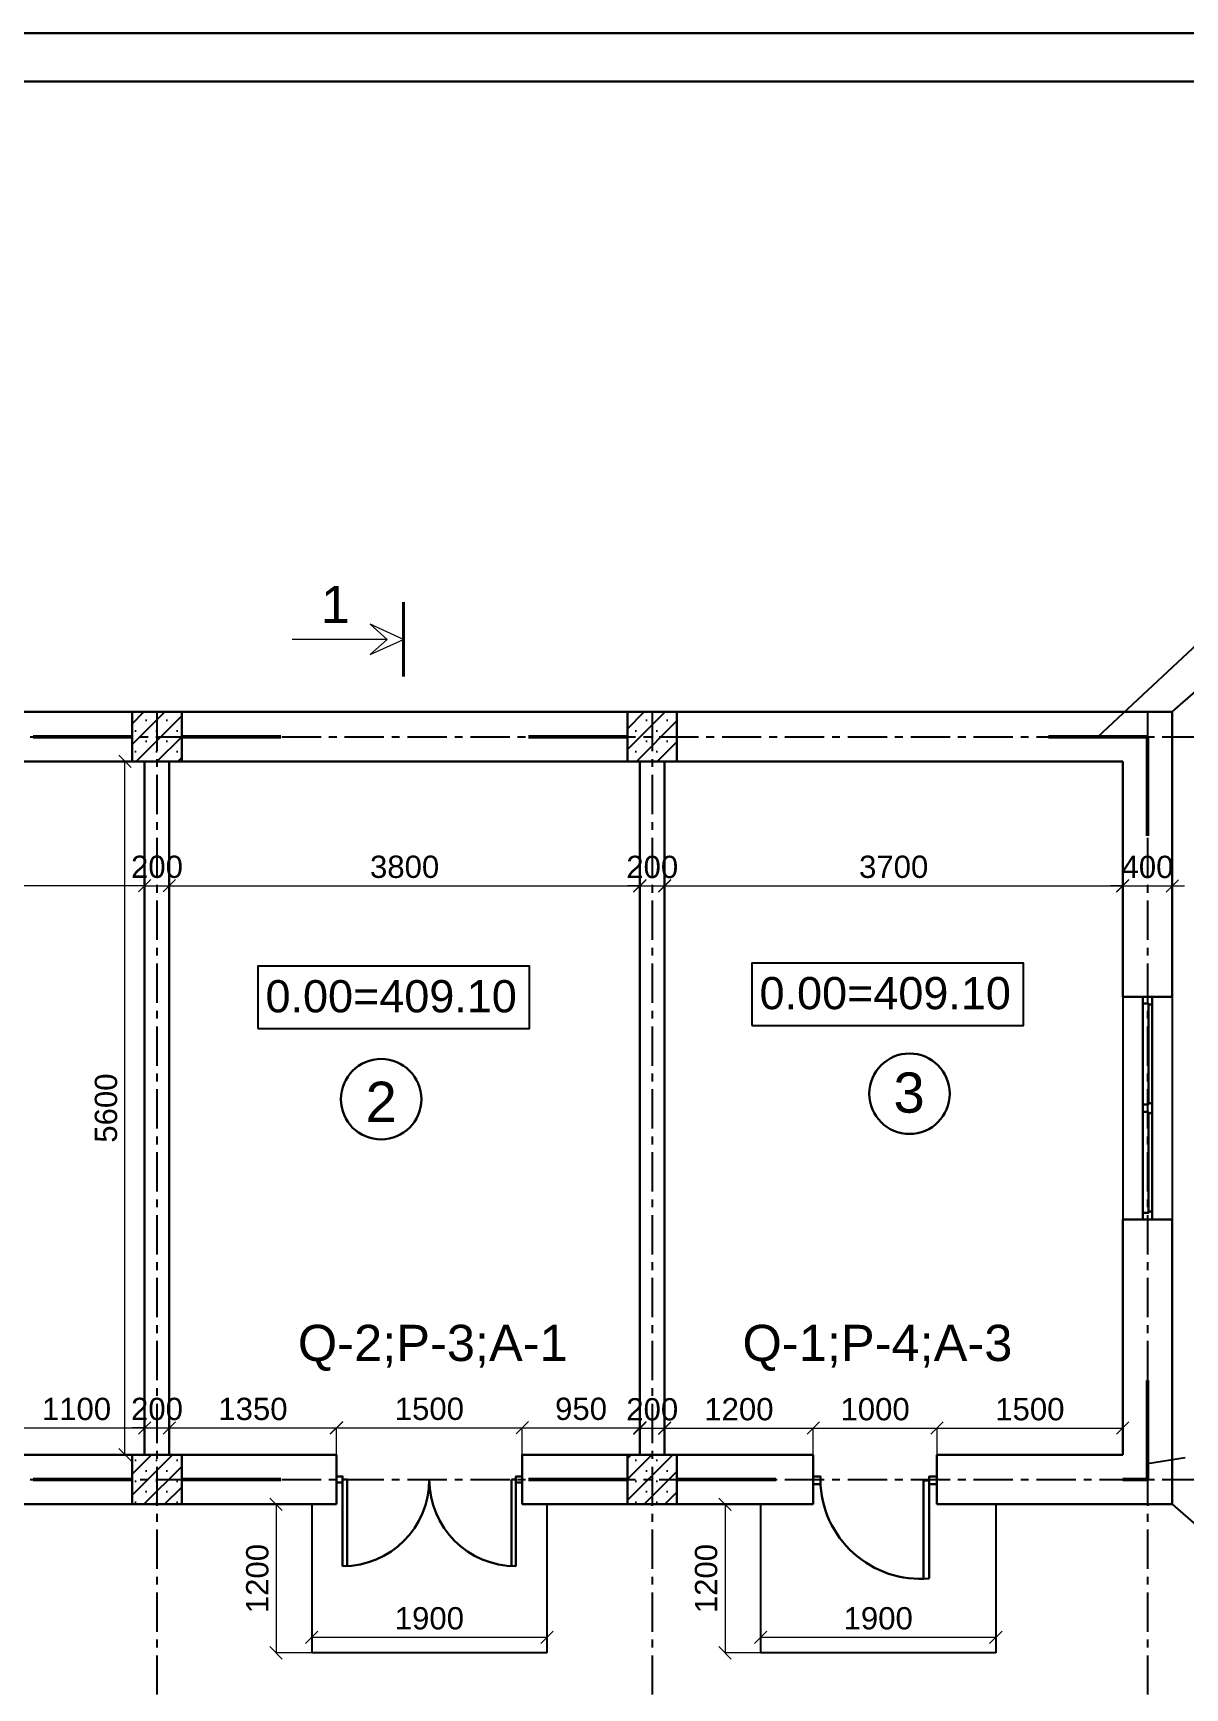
# Model space of a CAD drawing. Header units: millimetres. Extents: x 120281 to 1416367021, y -641565767 to 918373.
# Drawn here: x 1016787 to 1026089, y 847413 to 860779 of the extents above; entities that cross this region are included whole.
import ezdxf

# ---------------------------------------------------------------- set-up
doc = ezdxf.new("R2010")
doc.units = ezdxf.units.MM
doc.linetypes.add('CENTER', pattern=[50.8, 31.75, -6.35, 6.35, -6.35])
for name, color, linetype, lineweight in [('33', 7, 'Continuous', 35), ('Layer2', 7, 'Continuous', 13), ('Otaqların işarə rəqəminin dairəsi', 124, 'Continuous', 30), ('Xar. ölcülər.-1', 230, 'Continuous', 15), ('Xarici divarlar', 222, 'Continuous', 25), ('Yazı', 7, 'Continuous', 15), ('аракясмя', 130, 'Continuous', 20), ('колонна', 50, 'Continuous', 40), ('окна', 150, 'Continuous', 15), ('оси', 85, 'CENTER', 9), ('размер', 90, 'Continuous', 40), ('размер 1', 6, 'Continuous', 15)]:
    doc.layers.add(name, color=color, linetype=linetype, lineweight=lineweight)
doc.layers.add('Калонлар', color=7, linetype='Continuous')
doc.styles.add('Annotative', font='arial.ttf')
doc.styles.add('ARIAL', font='arial.ttf')
doc.styles.add('Arial-065-0', font='arial.ttf', dxfattribs={"width": 0.65})
doc.styles.add('Times New  Roman', font='times.ttf')
doc.dimstyles.new('250', dxfattribs={"dimtxt": 370, "dimasz": 100, "dimexe": 1.25, "dimexo": 0.625, "dimgap": 60, "dimtad": 1, "dimtxsty": 'Times New  Roman', "dimblk": 'OBLIQUE', "dimcen": 2.5, "dimadec": 0, "dimazin": 0, "dimtfac": 1, "dimtix": 1, "dimtmove": 0, "dimatfit": 3, "dimldrblk": 'OBLIQUE', "dimfxl": 1, "dimlwd": 0, "dimlwe": 0, "dimarcsym": 0})
pattern_1 = [(225, (615270.75, 484035.18), (84.1899, -84.1899), []), (225, (615186.56, 484035.18), (84.1899, -84.1899), [0, -119.0625])]

# ---------------------------------------------------------------- blocks, each defined once
blk = doc.blocks.new('пянжяря 1800')
at = {"layer": 'окна', "color": 0, "lineweight": 30}
for p, q in [((388031, 136030), (388031, 137702)), ((388061, 136896), (388061, 137702)), ((388106, 137712), (388106, 136020)), ((388061, 136030), (388061, 136836))]:
    blk.add_line(p, q, dxfattribs=at)
for points in [[(388031, 137702), (388031, 137766), (388106, 137766), (388106, 137712), (388061, 137712), (388061, 137702), (388031, 137702)], [(388106, 136836), (388106, 136896), (388061, 136896), (388061, 136906), (388031, 136906), (388031, 136826), (388061, 136826), (388061, 136836), (388106, 136836)], [(388031, 136030), (388031, 135966), (388106, 135966), (388106, 136020), (388061, 136020), (388061, 136030), (388031, 136030)]]:
    blk.add_lwpolyline(points, dxfattribs=at)
blk = doc.blocks.new('Гапы 1500')
at = {"layer": 'окна', "color": 0, "lineweight": 30}
for p, q in [((214475, 192748), (214475, 193448)), ((214513, 193447), (214513, 192748)), ((215838, 192748), (215838, 193447)), ((215875, 193448), (215875, 192748)), ((214513, 192748), (214475, 192748)), ((215875, 192748), (215838, 192748))]:
    blk.add_line(p, q, dxfattribs=at)
for points in [[(214425, 192773), (214425, 192723), (214475, 192723), (214475, 192773)], [(215875, 192773), (215875, 192723), (215925, 192723), (215925, 192773)]]:
    blk.add_lwpolyline(points, close=True, dxfattribs=at)
for centre, start, end in [((214475, 192748), 0, 90), ((215875, 192748), 90, 180)]:
    blk.add_arc(centre, 700, start, end, dxfattribs=at)
blk = doc.blocks.new('_Oblique')
at = {"color": 0, "linetype": 'ByBlock', "lineweight": -2}
blk.add_line((-0.5, -0.5), (0.5, 0.5), dxfattribs=at)
blk = doc.blocks.new('*D484')
at = {"layer": 'Defpoints', "color": 0, "lineweight": 53, "transparency": 16777216}
for p in [(1020937, 847822), (1019037, 847696), (1020937, 847696)]:
    blk.add_point(p, dxfattribs=at)
at = {"layer": 'Xar. ölcülər.-1', "color": 0, "lineweight": 0, "transparency": 16777216}
for p, q in [((1019037, 847696), (1019037, 847823)), ((1019037, 847822), (1020937, 847822)), ((1020937, 847696), (1020937, 847823))]:
    blk.add_line(p, q, dxfattribs=at)
at = {"layer": 'Xar. ölcülər.-1', "color": 0, "lineweight": 0, "transparency": 16777216, "xscale": 100, "yscale": 100, "zscale": 100, "rotation": 180}
blk.add_blockref('_Oblique', (1019037, 847822), dxfattribs=at)
at = {"layer": 'Xar. ölcülər.-1', "color": 0, "lineweight": 0, "transparency": 16777216, "xscale": 100, "yscale": 100, "zscale": 100}
blk.add_blockref('_Oblique', (1020937, 847822), dxfattribs=at)
at = {"layer": 'Xar. ölcülər.-1', "color": 0, "lineweight": 20, "transparency": 16777216, "insert": (1019987, 847974), "char_height": 180, "attachment_point": 5, "style": 'ARIAL'}
blk.add_mtext('1900', dxfattribs=at)
blk = doc.blocks.new('*D485')
at = {"layer": 'Defpoints', "color": 0, "lineweight": 53, "transparency": 16777216}
for p in [(1019037, 848896), (1018749, 847696), (1019037, 847696)]:
    blk.add_point(p, dxfattribs=at)
at = {"layer": 'Xar. ölcülər.-1', "color": 0, "lineweight": 0, "transparency": 16777216}
for p, q in [((1019036, 848896), (1018748, 848896)), ((1018749, 848896), (1018749, 847696)), ((1019036, 847696), (1018748, 847696))]:
    blk.add_line(p, q, dxfattribs=at)
at = {"layer": 'Xar. ölcülər.-1', "color": 0, "lineweight": 0, "transparency": 16777216, "xscale": 100, "yscale": 100, "zscale": 100}
for p, rotation in [((1018749, 848896), 90), ((1018749, 847696), 270)]:
    blk.add_blockref('_Oblique', p, dxfattribs=dict(at, rotation=rotation))
at = {"layer": 'Xar. ölcülər.-1', "color": 0, "lineweight": 20, "transparency": 16777216, "insert": (1018598, 848296), "char_height": 180, "attachment_point": 5, "rotation": 90, "style": 'ARIAL'}
blk.add_mtext('1200', dxfattribs=at)
blk = doc.blocks.new('*D387')
at = {"layer": 'Defpoints', "color": 0, "lineweight": 53, "transparency": 16777216}
for p in [(1024562, 847822), (1022662, 847696), (1024562, 847696)]:
    blk.add_point(p, dxfattribs=at)
at = {"layer": 'Xar. ölcülər.-1', "color": 0, "lineweight": 0, "transparency": 16777216}
for p, q in [((1022662, 847696), (1022662, 847823)), ((1022662, 847822), (1024562, 847822)), ((1024562, 847696), (1024562, 847823))]:
    blk.add_line(p, q, dxfattribs=at)
at = {"layer": 'Xar. ölcülər.-1', "color": 0, "lineweight": 0, "transparency": 16777216, "xscale": 100, "yscale": 100, "zscale": 100, "rotation": 180}
blk.add_blockref('_Oblique', (1022662, 847822), dxfattribs=at)
at = {"layer": 'Xar. ölcülər.-1', "color": 0, "lineweight": 0, "transparency": 16777216, "xscale": 100, "yscale": 100, "zscale": 100}
blk.add_blockref('_Oblique', (1024562, 847822), dxfattribs=at)
at = {"layer": 'Xar. ölcülər.-1', "color": 0, "lineweight": 20, "transparency": 16777216, "insert": (1023612, 847974), "char_height": 180, "attachment_point": 5, "style": 'ARIAL'}
blk.add_mtext('1900', dxfattribs=at)
blk = doc.blocks.new('*D388')
at = {"layer": 'Defpoints', "color": 0, "lineweight": 53, "transparency": 16777216}
for p in [(1022662, 848896), (1022375, 847696), (1022662, 847696)]:
    blk.add_point(p, dxfattribs=at)
at = {"layer": 'Xar. ölcülər.-1', "color": 0, "lineweight": 0, "transparency": 16777216}
for p, q in [((1022662, 848896), (1022374, 848896)), ((1022375, 848896), (1022375, 847696)), ((1022662, 847696), (1022374, 847696))]:
    blk.add_line(p, q, dxfattribs=at)
at = {"layer": 'Xar. ölcülər.-1', "color": 0, "lineweight": 0, "transparency": 16777216, "xscale": 100, "yscale": 100, "zscale": 100}
for p, rotation in [((1022375, 848896), 90), ((1022375, 847696), 270)]:
    blk.add_blockref('_Oblique', p, dxfattribs=dict(at, rotation=rotation))
at = {"layer": 'Xar. ölcülər.-1', "color": 0, "lineweight": 20, "transparency": 16777216, "insert": (1022223, 848296), "char_height": 180, "attachment_point": 5, "rotation": 90, "style": 'ARIAL'}
blk.add_mtext('1200', dxfattribs=at)
blk = doc.blocks.new('*D404')
at = {"layer": 'Defpoints', "color": 0, "lineweight": 53, "transparency": 16777216}
for p in [(1005987, 854180), (1017687, 854180), (1017687, 853893)]:
    blk.add_point(p, dxfattribs=at)
at = {"layer": 'Xar. ölcülər.-1', "color": 0, "lineweight": 0, "transparency": 16777216}
for p, q in [((1005987, 854180), (1005987, 853892)), ((1017687, 854180), (1017687, 853892)), ((1005987, 853893), (1017687, 853893))]:
    blk.add_line(p, q, dxfattribs=at)
at = {"layer": 'Xar. ölcülər.-1', "color": 0, "lineweight": 0, "transparency": 16777216, "xscale": 100, "yscale": 100, "zscale": 100, "rotation": 180}
blk.add_blockref('_Oblique', (1005987, 853893), dxfattribs=at)
at = {"layer": 'Xar. ölcülər.-1', "color": 0, "lineweight": 0, "transparency": 16777216, "xscale": 100, "yscale": 100, "zscale": 100}
blk.add_blockref('_Oblique', (1017687, 853893), dxfattribs=at)
at = {"layer": 'Xar. ölcülər.-1', "color": 0, "lineweight": 20, "transparency": 16777216, "insert": (1011837, 854045), "char_height": 180, "attachment_point": 5, "style": 'ARIAL'}
blk.add_mtext('11700', dxfattribs=at)
blk = doc.blocks.new('*D405')
at = {"layer": 'Defpoints', "color": 0, "lineweight": 53, "transparency": 16777216}
for p in [(1017687, 853892), (1017887, 853892), (1017887, 853892)]:
    blk.add_point(p, dxfattribs=at)
at = {"layer": 'Xar. ölcülər.-1', "color": 0, "lineweight": 0, "transparency": 16777216}
for p, q in [((1017687, 853892), (1017587, 853892)), ((1017687, 853893), (1017687, 853893)), ((1017687, 853892), (1017887, 853892)), ((1017887, 853893), (1017887, 853893)), ((1017887, 853892), (1017987, 853892))]:
    blk.add_line(p, q, dxfattribs=at)
at = {"layer": 'Xar. ölcülər.-1', "color": 0, "lineweight": 0, "transparency": 16777216, "xscale": 100, "yscale": 100, "zscale": 100}
blk.add_blockref('_Oblique', (1017687, 853892), dxfattribs=at)
at = {"layer": 'Xar. ölcülər.-1', "color": 0, "lineweight": 0, "transparency": 16777216, "xscale": 100, "yscale": 100, "zscale": 100, "rotation": 180}
blk.add_blockref('_Oblique', (1017887, 853892), dxfattribs=at)
at = {"layer": 'Xar. ölcülər.-1', "color": 0, "lineweight": 20, "transparency": 16777216, "insert": (1017787, 854044), "char_height": 180, "attachment_point": 5, "style": 'ARIAL'}
blk.add_mtext('200', dxfattribs=at)
blk = doc.blocks.new('*D406')
at = {"layer": 'Defpoints', "color": 0, "lineweight": 53, "transparency": 16777216}
for p in [(1017887, 854180), (1021687, 854180), (1021687, 853892)]:
    blk.add_point(p, dxfattribs=at)
at = {"layer": 'Xar. ölcülər.-1', "color": 0, "lineweight": 0, "transparency": 16777216}
for p, q in [((1017887, 854180), (1017887, 853891)), ((1021687, 854180), (1021687, 853891)), ((1017887, 853892), (1021687, 853892))]:
    blk.add_line(p, q, dxfattribs=at)
at = {"layer": 'Xar. ölcülər.-1', "color": 0, "lineweight": 0, "transparency": 16777216, "xscale": 100, "yscale": 100, "zscale": 100, "rotation": 180}
blk.add_blockref('_Oblique', (1017887, 853892), dxfattribs=at)
at = {"layer": 'Xar. ölcülər.-1', "color": 0, "lineweight": 0, "transparency": 16777216, "xscale": 100, "yscale": 100, "zscale": 100}
blk.add_blockref('_Oblique', (1021687, 853892), dxfattribs=at)
at = {"layer": 'Xar. ölcülər.-1', "color": 0, "lineweight": 20, "transparency": 16777216, "insert": (1019787, 854044), "char_height": 180, "attachment_point": 5, "style": 'ARIAL'}
blk.add_mtext('3800', dxfattribs=at)
blk = doc.blocks.new('*D407')
at = {"layer": 'Defpoints', "color": 0, "lineweight": 53, "transparency": 16777216}
for p in [(1021687, 853891), (1021887, 853891), (1021887, 853891)]:
    blk.add_point(p, dxfattribs=at)
at = {"layer": 'Xar. ölcülər.-1', "color": 0, "lineweight": 0, "transparency": 16777216}
for p, q in [((1021687, 853891), (1021587, 853891)), ((1021687, 853891), (1021687, 853892)), ((1021687, 853891), (1021887, 853891)), ((1021887, 853891), (1021887, 853892)), ((1021887, 853891), (1021987, 853891))]:
    blk.add_line(p, q, dxfattribs=at)
at = {"layer": 'Xar. ölcülər.-1', "color": 0, "lineweight": 0, "transparency": 16777216, "xscale": 100, "yscale": 100, "zscale": 100}
blk.add_blockref('_Oblique', (1021687, 853891), dxfattribs=at)
at = {"layer": 'Xar. ölcülər.-1', "color": 0, "lineweight": 0, "transparency": 16777216, "xscale": 100, "yscale": 100, "zscale": 100, "rotation": 180}
blk.add_blockref('_Oblique', (1021887, 853891), dxfattribs=at)
at = {"layer": 'Xar. ölcülər.-1', "color": 0, "lineweight": 20, "transparency": 16777216, "insert": (1021787, 854043), "char_height": 180, "attachment_point": 5, "style": 'ARIAL'}
blk.add_mtext('200', dxfattribs=at)
blk = doc.blocks.new('*D408')
at = {"layer": 'Defpoints', "color": 0, "lineweight": 53, "transparency": 16777216}
for p in [(1021887, 854180), (1025587, 854180), (1025587, 853892)]:
    blk.add_point(p, dxfattribs=at)
at = {"layer": 'Xar. ölcülər.-1', "color": 0, "lineweight": 0, "transparency": 16777216}
for p, q in [((1021887, 854180), (1021887, 853891)), ((1025587, 854180), (1025587, 853891)), ((1021887, 853892), (1025587, 853892))]:
    blk.add_line(p, q, dxfattribs=at)
at = {"layer": 'Xar. ölcülər.-1', "color": 0, "lineweight": 0, "transparency": 16777216, "xscale": 100, "yscale": 100, "zscale": 100, "rotation": 180}
blk.add_blockref('_Oblique', (1021887, 853892), dxfattribs=at)
at = {"layer": 'Xar. ölcülər.-1', "color": 0, "lineweight": 0, "transparency": 16777216, "xscale": 100, "yscale": 100, "zscale": 100}
blk.add_blockref('_Oblique', (1025587, 853892), dxfattribs=at)
at = {"layer": 'Xar. ölcülər.-1', "color": 0, "lineweight": 20, "transparency": 16777216, "insert": (1023737, 854044), "char_height": 180, "attachment_point": 5, "style": 'ARIAL'}
blk.add_mtext('3700', dxfattribs=at)
blk = doc.blocks.new('*D409')
at = {"layer": 'Defpoints', "color": 0, "lineweight": 53, "transparency": 16777216}
for p in [(1025587, 854145), (1025987, 854145), (1025987, 853891)]:
    blk.add_point(p, dxfattribs=at)
at = {"layer": 'Xar. ölcülər.-1', "color": 0, "lineweight": 0, "transparency": 16777216}
for p, q in [((1025587, 854144), (1025587, 853890)), ((1025987, 854144), (1025987, 853890)), ((1025587, 853891), (1025487, 853891)), ((1025587, 853891), (1025987, 853891)), ((1025987, 853891), (1026087, 853891))]:
    blk.add_line(p, q, dxfattribs=at)
at = {"layer": 'Xar. ölcülər.-1', "color": 0, "lineweight": 0, "transparency": 16777216, "xscale": 100, "yscale": 100, "zscale": 100}
blk.add_blockref('_Oblique', (1025587, 853891), dxfattribs=at)
at = {"layer": 'Xar. ölcülər.-1', "color": 0, "lineweight": 0, "transparency": 16777216, "xscale": 100, "yscale": 100, "zscale": 100, "rotation": 180}
blk.add_blockref('_Oblique', (1025987, 853891), dxfattribs=at)
at = {"layer": 'Xar. ölcülər.-1', "color": 0, "lineweight": 20, "transparency": 16777216, "insert": (1025787, 854043), "char_height": 180, "attachment_point": 5, "style": 'ARIAL'}
blk.add_mtext('400', dxfattribs=at)
blk = doc.blocks.new('*D495')
at = {"layer": 'Defpoints', "color": 0, "lineweight": 53, "transparency": 16777216}
for p in [(1017687, 849513), (1016587, 849296), (1017687, 849296)]:
    blk.add_point(p, dxfattribs=at)
at = {"layer": 'Xar. ölcülər.-1', "color": 0, "lineweight": 0, "transparency": 16777216}
for p, q in [((1016587, 849296), (1016587, 849514)), ((1016587, 849513), (1017687, 849513)), ((1017687, 849296), (1017687, 849514))]:
    blk.add_line(p, q, dxfattribs=at)
at = {"layer": 'Xar. ölcülər.-1', "color": 0, "lineweight": 0, "transparency": 16777216, "xscale": 100, "yscale": 100, "zscale": 100, "rotation": 180}
blk.add_blockref('_Oblique', (1016587, 849513), dxfattribs=at)
at = {"layer": 'Xar. ölcülər.-1', "color": 0, "lineweight": 0, "transparency": 16777216, "xscale": 100, "yscale": 100, "zscale": 100}
blk.add_blockref('_Oblique', (1017687, 849513), dxfattribs=at)
at = {"layer": 'Xar. ölcülər.-1', "color": 0, "lineweight": 20, "transparency": 16777216, "insert": (1017137, 849665), "char_height": 180, "attachment_point": 5, "style": 'ARIAL'}
blk.add_mtext('1100', dxfattribs=at)
blk = doc.blocks.new('*D496')
at = {"layer": 'Defpoints', "color": 0, "lineweight": 53, "transparency": 16777216}
for p in [(1017887, 849513), (1017687, 849296), (1017887, 849296)]:
    blk.add_point(p, dxfattribs=at)
at = {"layer": 'Xar. ölcülər.-1', "color": 0, "lineweight": 0, "transparency": 16777216}
for p, q in [((1017687, 849513), (1017587, 849513)), ((1017687, 849296), (1017687, 849514)), ((1017687, 849513), (1017887, 849513)), ((1017887, 849296), (1017887, 849514)), ((1017887, 849513), (1017987, 849513))]:
    blk.add_line(p, q, dxfattribs=at)
at = {"layer": 'Xar. ölcülər.-1', "color": 0, "lineweight": 0, "transparency": 16777216, "xscale": 100, "yscale": 100, "zscale": 100}
blk.add_blockref('_Oblique', (1017687, 849513), dxfattribs=at)
at = {"layer": 'Xar. ölcülər.-1', "color": 0, "lineweight": 0, "transparency": 16777216, "xscale": 100, "yscale": 100, "zscale": 100, "rotation": 180}
blk.add_blockref('_Oblique', (1017887, 849513), dxfattribs=at)
at = {"layer": 'Xar. ölcülər.-1', "color": 0, "lineweight": 20, "transparency": 16777216, "insert": (1017787, 849665), "char_height": 180, "attachment_point": 5, "style": 'ARIAL'}
blk.add_mtext('200', dxfattribs=at)
blk = doc.blocks.new('*D497')
at = {"layer": 'Defpoints', "color": 0, "lineweight": 53, "transparency": 16777216}
for p in [(1019237, 849513), (1017887, 849296), (1019237, 849296)]:
    blk.add_point(p, dxfattribs=at)
at = {"layer": 'Xar. ölcülər.-1', "color": 0, "lineweight": 0, "transparency": 16777216}
for p, q in [((1017887, 849296), (1017887, 849514)), ((1017887, 849513), (1019237, 849513)), ((1019237, 849296), (1019237, 849514))]:
    blk.add_line(p, q, dxfattribs=at)
at = {"layer": 'Xar. ölcülər.-1', "color": 0, "lineweight": 0, "transparency": 16777216, "xscale": 100, "yscale": 100, "zscale": 100, "rotation": 180}
blk.add_blockref('_Oblique', (1017887, 849513), dxfattribs=at)
at = {"layer": 'Xar. ölcülər.-1', "color": 0, "lineweight": 0, "transparency": 16777216, "xscale": 100, "yscale": 100, "zscale": 100}
blk.add_blockref('_Oblique', (1019237, 849513), dxfattribs=at)
at = {"layer": 'Xar. ölcülər.-1', "color": 0, "lineweight": 20, "transparency": 16777216, "insert": (1018562, 849665), "char_height": 180, "attachment_point": 5, "style": 'ARIAL'}
blk.add_mtext('1350', dxfattribs=at)
blk = doc.blocks.new('*D498')
at = {"layer": 'Defpoints', "color": 0, "lineweight": 53, "transparency": 16777216}
for p in [(1020737, 849514), (1019237, 849296), (1020737, 849296)]:
    blk.add_point(p, dxfattribs=at)
at = {"layer": 'Xar. ölcülər.-1', "color": 0, "lineweight": 0, "transparency": 16777216}
for p, q in [((1019237, 849296), (1019237, 849515)), ((1019237, 849514), (1020737, 849514)), ((1020737, 849296), (1020737, 849515))]:
    blk.add_line(p, q, dxfattribs=at)
at = {"layer": 'Xar. ölcülər.-1', "color": 0, "lineweight": 0, "transparency": 16777216, "xscale": 100, "yscale": 100, "zscale": 100, "rotation": 180}
blk.add_blockref('_Oblique', (1019237, 849514), dxfattribs=at)
at = {"layer": 'Xar. ölcülər.-1', "color": 0, "lineweight": 0, "transparency": 16777216, "xscale": 100, "yscale": 100, "zscale": 100}
blk.add_blockref('_Oblique', (1020737, 849514), dxfattribs=at)
at = {"layer": 'Xar. ölcülər.-1', "color": 0, "lineweight": 20, "transparency": 16777216, "insert": (1019987, 849666), "char_height": 180, "attachment_point": 5, "style": 'ARIAL'}
blk.add_mtext('1500', dxfattribs=at)
blk = doc.blocks.new('*D499')
at = {"layer": 'Defpoints', "color": 0, "lineweight": 53, "transparency": 16777216}
for p in [(1021687, 849514), (1020737, 849296), (1021687, 849296)]:
    blk.add_point(p, dxfattribs=at)
at = {"layer": 'Xar. ölcülər.-1', "color": 0, "lineweight": 0, "transparency": 16777216}
for p, q in [((1020737, 849296), (1020737, 849515)), ((1020737, 849514), (1021687, 849514)), ((1021687, 849296), (1021687, 849515))]:
    blk.add_line(p, q, dxfattribs=at)
at = {"layer": 'Xar. ölcülər.-1', "color": 0, "lineweight": 0, "transparency": 16777216, "xscale": 100, "yscale": 100, "zscale": 100, "rotation": 180}
blk.add_blockref('_Oblique', (1020737, 849514), dxfattribs=at)
at = {"layer": 'Xar. ölcülər.-1', "color": 0, "lineweight": 0, "transparency": 16777216, "xscale": 100, "yscale": 100, "zscale": 100}
blk.add_blockref('_Oblique', (1021687, 849514), dxfattribs=at)
at = {"layer": 'Xar. ölcülər.-1', "color": 0, "lineweight": 20, "transparency": 16777216, "insert": (1021212, 849666), "char_height": 180, "attachment_point": 5, "style": 'ARIAL'}
blk.add_mtext('950', dxfattribs=at)
blk = doc.blocks.new('*D500')
at = {"layer": 'Defpoints', "color": 0, "lineweight": 53, "transparency": 16777216}
for p in [(1021887, 849510), (1021687, 849296), (1021887, 849296)]:
    blk.add_point(p, dxfattribs=at)
at = {"layer": 'Xar. ölcülər.-1', "color": 0, "lineweight": 0, "transparency": 16777216}
for p, q in [((1021687, 849510), (1021587, 849510)), ((1021687, 849296), (1021687, 849511)), ((1021687, 849510), (1021887, 849510)), ((1021887, 849296), (1021887, 849511)), ((1021887, 849510), (1021987, 849510))]:
    blk.add_line(p, q, dxfattribs=at)
at = {"layer": 'Xar. ölcülər.-1', "color": 0, "lineweight": 0, "transparency": 16777216, "xscale": 100, "yscale": 100, "zscale": 100}
blk.add_blockref('_Oblique', (1021687, 849510), dxfattribs=at)
at = {"layer": 'Xar. ölcülər.-1', "color": 0, "lineweight": 0, "transparency": 16777216, "xscale": 100, "yscale": 100, "zscale": 100, "rotation": 180}
blk.add_blockref('_Oblique', (1021887, 849510), dxfattribs=at)
at = {"layer": 'Xar. ölcülər.-1', "color": 0, "lineweight": 20, "transparency": 16777216, "insert": (1021787, 849662), "char_height": 180, "attachment_point": 5, "style": 'ARIAL'}
blk.add_mtext('200', dxfattribs=at)
blk = doc.blocks.new('*D501')
at = {"layer": 'Defpoints', "color": 0, "lineweight": 53, "transparency": 16777216}
for p in [(1023087, 849511), (1021887, 849296), (1023087, 849296)]:
    blk.add_point(p, dxfattribs=at)
at = {"layer": 'Xar. ölcülər.-1', "color": 0, "lineweight": 0, "transparency": 16777216}
for p, q in [((1021887, 849296), (1021887, 849512)), ((1021887, 849511), (1023087, 849511)), ((1023087, 849296), (1023087, 849512))]:
    blk.add_line(p, q, dxfattribs=at)
at = {"layer": 'Xar. ölcülər.-1', "color": 0, "lineweight": 0, "transparency": 16777216, "xscale": 100, "yscale": 100, "zscale": 100, "rotation": 180}
blk.add_blockref('_Oblique', (1021887, 849511), dxfattribs=at)
at = {"layer": 'Xar. ölcülər.-1', "color": 0, "lineweight": 0, "transparency": 16777216, "xscale": 100, "yscale": 100, "zscale": 100}
blk.add_blockref('_Oblique', (1023087, 849511), dxfattribs=at)
at = {"layer": 'Xar. ölcülər.-1', "color": 0, "lineweight": 20, "transparency": 16777216, "insert": (1022487, 849663), "char_height": 180, "attachment_point": 5, "style": 'ARIAL'}
blk.add_mtext('1200', dxfattribs=at)
blk = doc.blocks.new('*D502')
at = {"layer": 'Defpoints', "color": 0, "lineweight": 53, "transparency": 16777216}
for p in [(1024087, 849511), (1023087, 849296), (1024087, 849296)]:
    blk.add_point(p, dxfattribs=at)
at = {"layer": 'Xar. ölcülər.-1', "color": 0, "lineweight": 0, "transparency": 16777216}
for p, q in [((1023087, 849296), (1023087, 849512)), ((1023087, 849511), (1024087, 849511)), ((1024087, 849296), (1024087, 849512))]:
    blk.add_line(p, q, dxfattribs=at)
at = {"layer": 'Xar. ölcülər.-1', "color": 0, "lineweight": 0, "transparency": 16777216, "xscale": 100, "yscale": 100, "zscale": 100, "rotation": 180}
blk.add_blockref('_Oblique', (1023087, 849511), dxfattribs=at)
at = {"layer": 'Xar. ölcülər.-1', "color": 0, "lineweight": 0, "transparency": 16777216, "xscale": 100, "yscale": 100, "zscale": 100}
blk.add_blockref('_Oblique', (1024087, 849511), dxfattribs=at)
at = {"layer": 'Xar. ölcülər.-1', "color": 0, "lineweight": 20, "transparency": 16777216, "insert": (1023587, 849663), "char_height": 180, "attachment_point": 5, "style": 'ARIAL'}
blk.add_mtext('1000', dxfattribs=at)
blk = doc.blocks.new('*D411')
at = {"layer": 'Defpoints', "color": 0, "lineweight": 53, "transparency": 16777216}
for p in [(1025587, 849511), (1024087, 849296), (1025587, 849296)]:
    blk.add_point(p, dxfattribs=at)
at = {"layer": 'Xar. ölcülər.-1', "color": 0, "lineweight": 0, "transparency": 16777216}
for p, q in [((1024087, 849296), (1024087, 849512)), ((1024087, 849511), (1025587, 849511)), ((1025587, 849296), (1025587, 849512))]:
    blk.add_line(p, q, dxfattribs=at)
at = {"layer": 'Xar. ölcülər.-1', "color": 0, "lineweight": 0, "transparency": 16777216, "xscale": 100, "yscale": 100, "zscale": 100, "rotation": 180}
blk.add_blockref('_Oblique', (1024087, 849511), dxfattribs=at)
at = {"layer": 'Xar. ölcülər.-1', "color": 0, "lineweight": 0, "transparency": 16777216, "xscale": 100, "yscale": 100, "zscale": 100}
blk.add_blockref('_Oblique', (1025587, 849511), dxfattribs=at)
at = {"layer": 'Xar. ölcülər.-1', "color": 0, "lineweight": 20, "transparency": 16777216, "insert": (1024837, 849663), "char_height": 180, "attachment_point": 5, "style": 'ARIAL'}
blk.add_mtext('1500', dxfattribs=at)
blk = doc.blocks.new('*D503')
at = {"layer": 'Defpoints', "color": 0, "lineweight": 53, "transparency": 16777216}
for p in [(1017208, 854896), (1017528, 854896), (1017208, 849296)]:
    blk.add_point(p, dxfattribs=at)
at = {"layer": 'Xar. ölcülər.-1', "color": 0, "lineweight": 0, "transparency": 16777216}
for p, q in [((1017209, 854896), (1017529, 854896)), ((1017528, 849296), (1017528, 854896)), ((1017209, 849296), (1017529, 849296))]:
    blk.add_line(p, q, dxfattribs=at)
at = {"layer": 'Xar. ölcülər.-1', "color": 0, "lineweight": 0, "transparency": 16777216, "xscale": 100, "yscale": 100, "zscale": 100}
for p, rotation in [((1017528, 854896), 90), ((1017528, 849296), 270)]:
    blk.add_blockref('_Oblique', p, dxfattribs=dict(at, rotation=rotation))
at = {"layer": 'Xar. ölcülər.-1', "color": 0, "lineweight": 20, "transparency": 16777216, "insert": (1017376, 852096), "char_height": 180, "attachment_point": 5, "rotation": 90, "style": 'ARIAL'}
blk.add_mtext('5600', dxfattribs=at)

msp = doc.modelspace()

# ---------------------------------------------------------------- hatches: boundary and pattern name
at = {"layer": 'размер', "lineweight": 25}
h = msp.add_hatch(dxfattribs=at)
h.set_pattern_fill('SACNCR', color=0, scale=50, angle=180, style=0)
h.set_pattern_definition(pattern_1)
h.paths.add_polyline_path([(1017786.53679, 855295.82721), (1017986.53679, 855295.82721), (1017986.53679, 855095.82721), (1017786.53679, 855095.82721)])
h.paths.add_polyline_path([(1017586.53679, 855295.82721), (1017786.53679, 855295.82721), (1017786.53679, 855095.82721), (1017586.53679, 855095.82721)])
h.paths.add_polyline_path([(1017586.53679, 855095.82721), (1017786.53679, 855095.82721), (1017786.53679, 854895.82721), (1017586.53679, 854895.82721)])
h.paths.add_polyline_path([(1017786.53679, 855095.82721), (1017986.53679, 855095.82721), (1017986.53679, 854895.82721), (1017786.53679, 854895.82721)])
h = msp.add_hatch(dxfattribs=at)
h.set_pattern_fill('SACNCR', color=0, scale=50, angle=180, style=0)
h.set_pattern_definition(pattern_1)
h.paths.add_polyline_path([(1021786.53679, 855295.82721), (1021986.53679, 855295.82721), (1021986.53679, 855095.82721), (1021786.53679, 855095.82721)])
h.paths.add_polyline_path([(1021586.53679, 855295.82721), (1021786.53679, 855295.82721), (1021786.53679, 855095.82721), (1021586.53679, 855095.82721)])
h.paths.add_polyline_path([(1021586.53679, 855095.82721), (1021786.53679, 855095.82721), (1021786.53679, 854895.82721), (1021586.53679, 854895.82721)])
h.paths.add_polyline_path([(1021786.53679, 855095.82721), (1021986.53679, 855095.82721), (1021986.53679, 854895.82721), (1021786.53679, 854895.82721)])
h = msp.add_hatch(dxfattribs=at)
h.set_pattern_fill('SACNCR', color=0, scale=50, angle=180, style=0)
h.set_pattern_definition(pattern_1)
h.paths.add_polyline_path([(1017786.53679, 849295.82721), (1017986.53679, 849295.82721), (1017986.53679, 849095.82721), (1017786.53679, 849095.82721)])
h.paths.add_polyline_path([(1017586.53679, 849295.82721), (1017786.53679, 849295.82721), (1017786.53679, 849095.82721), (1017586.53679, 849095.82721)])
h.paths.add_polyline_path([(1017586.53679, 849095.82721), (1017786.53679, 849095.82721), (1017786.53679, 848895.82721), (1017586.53679, 848895.82721)])
h.paths.add_polyline_path([(1017786.53679, 849095.82721), (1017986.53679, 849095.82721), (1017986.53679, 848895.82721), (1017786.53679, 848895.82721)])
h = msp.add_hatch(dxfattribs=at)
h.set_pattern_fill('SACNCR', color=0, scale=50, angle=180, style=0)
h.set_pattern_definition(pattern_1)
h.paths.add_polyline_path([(1021786.53679, 849295.82721), (1021986.53679, 849295.82721), (1021986.53679, 849095.82721), (1021786.53679, 849095.82721)])
h.paths.add_polyline_path([(1021586.53679, 849295.82721), (1021786.53679, 849295.82721), (1021786.53679, 849095.82721), (1021586.53679, 849095.82721)])
h.paths.add_polyline_path([(1021586.53679, 849095.82721), (1021786.53679, 849095.82721), (1021786.53679, 848895.82721), (1021586.53679, 848895.82721)])
h.paths.add_polyline_path([(1021786.53679, 849095.82721), (1021986.53679, 849095.82721), (1021986.53679, 848895.82721), (1021786.53679, 848895.82721)])

# ---------------------------------------------------------------- linework, layer by layer
at = {"color": 0}
for p, q in [((1026721.82904, 856341.56171, 0), (1025386.4847, 855095.73555, 0)), ((1026091.71441, 849271.98197, 0), (1025786.53679, 849223.90272, 0))]:
    msp.add_line(p, q, dxfattribs=at)
at = {"color": 1, "lineweight": 18}
msp.add_line((1025586.53484, 851074.50525, 0), (1025586.53484, 851043.45901, 0), dxfattribs=at)
for points in [[(1018602.55747, 852739.54759), (1020794.48799, 852739.54759), (1020794.48799, 853242.83516), (1018602.55747, 853242.83516)], [(1022592.64753, 852764.47178), (1024784.57806, 852764.47178), (1024784.57806, 853267.75935), (1022592.64753, 853267.75935)]]:
    msp.add_lwpolyline(points, close=True)
at = {"layer": '33', "lineweight": 15}
msp.add_line((1025580.04379, 849303.02447, 0), (1025580.04379, 849303.02447, 0), dxfattribs=at)
at = {"layer": 'Layer2', "color": 0, "lineweight": 25}
for p, q in [((1025986.53679, 855295.82721, 0), (1026489.92039, 855737.14975, 0)), ((1025986.53679, 848895.82721, 0), (1026489.92039, 848454.50467, 0))]:
    msp.add_line(p, q, dxfattribs=at)
at = {"layer": 'Otaqların işarə rəqəminin dairəsi', "color": 0}
for centre in [(1023864.91762, 852212.14202, 0), (1019597.34941, 852167.76173, 0)]:
    msp.add_circle(centre, 325, dxfattribs=at)
at = {"layer": 'Xarici divarlar', "color": 0, "lineweight": 30}
for p, q in [((1017586.53679, 855295.82721, 0), (1011986.53679, 855295.82721, 0)), ((1021586.53679, 855295.82721, 0), (1017986.53679, 855295.82721, 0)), ((1025986.53679, 855295.82721, 0), (1021986.53679, 855295.82721, 0)), ((1022093.29738, 855295.82721, 0), (1021986.53679, 855295.82721, 0)), ((1025986.53679, 855295.82721, 0), (1025986.53679, 852995.82721, 0)), ((1017586.53679, 854895.82721, 0), (1011986.53679, 854895.82721, 0)), ((1017686.53679, 854895.82721, 0), (1017686.53679, 849295.82721, 0)), ((1017886.53679, 854895.82721, 0), (1017886.53679, 849295.82721, 0)), ((1021586.53679, 854895.82721, 0), (1017986.53679, 854895.82721, 0)), ((1021686.53679, 854895.82721, 0), (1021686.53679, 849295.82721, 0)), ((1021886.53679, 854895.82721, 0), (1021886.53679, 849295.82721, 0)), ((1025586.53679, 854895.82721, 0), (1021986.53679, 854895.82721, 0)), ((1022093.29738, 854895.82721, 0), (1021986.53679, 854895.82721, 0)), ((1025586.53679, 854895.82721, 0), (1025586.53679, 852995.82721, 0)), ((1025586.53679, 852995.82721, 0), (1025986.53679, 852995.82721, 0)), ((1025586.53679, 851195.82721, 0), (1025586.53679, 849295.82721, 0)), ((1025586.53679, 851195.82721, 0), (1025986.53679, 851195.82721, 0)), ((1025986.53679, 851195.82721, 0), (1025986.53679, 848895.82721, 0)), ((1017586.53679, 849295.82721, 0), (1016586.53679, 849295.82721, 0)), ((1019236.53679, 849295.82721, 0), (1017986.53679, 849295.82721, 0)), ((1019236.53679, 848895.82721, 0), (1019236.53679, 849295.82721, 0)), ((1021586.53679, 849295.82721, 0), (1020736.53679, 849295.82721, 0)), ((1020736.53679, 848895.82721, 0), (1020736.53679, 849295.82721, 0)), ((1023086.53679, 849295.82721, 0), (1021986.53679, 849295.82721, 0)), ((1023086.53679, 848895.82721, 0), (1023086.53679, 849295.82721, 0)), ((1025586.53679, 849295.82721, 0), (1024086.53679, 849295.82721, 0)), ((1024086.53679, 848895.82721, 0), (1024086.53679, 849295.82721, 0)), ((1017586.53679, 848895.82721, 0), (1016586.53679, 848895.82721, 0)), ((1019236.53679, 848895.82721, 0), (1017986.53679, 848895.82721, 0)), ((1021586.53679, 848895.82721, 0), (1020736.53679, 848895.82721, 0)), ((1023086.53679, 848895.82721, 0), (1021986.53679, 848895.82721, 0)), ((1025986.53679, 848895.82721, 0), (1024086.53679, 848895.82721, 0))]:
    msp.add_line(p, q, dxfattribs=at)
at = {"layer": 'Xarici divarlar', "color": 0, "lineweight": 30, "elevation": 0}
for points in [[(1017986.53679, 855295.82721), (1017586.53679, 855295.82721), (1017586.53679, 854895.82721), (1017986.53679, 854895.82721)], [(1021986.53679, 855295.82721), (1021586.53679, 855295.82721), (1021586.53679, 854895.82721), (1021986.53679, 854895.82721)], [(1017986.53679, 849295.82721), (1017586.53679, 849295.82721), (1017586.53679, 848895.82721), (1017986.53679, 848895.82721)], [(1021986.53679, 849295.82721), (1021586.53679, 849295.82721), (1021586.53679, 848895.82721), (1021986.53679, 848895.82721)]]:
    msp.add_lwpolyline(points, close=True, dxfattribs=at)
at = {"layer": 'аракясмя', "color": 0}
msp.add_line((1019647.40764, 855882.25326, 0), (1018878.97746, 855882.25326, 0), dxfattribs=at)
at = {"layer": 'аракясмя', "color": 0, "lineweight": 25}
for p, q in [((1025586.53679, 852995.82721, 0), (1025586.53679, 851195.82721, 0)), ((1025986.53679, 852995.82721, 0), (1025986.53679, 851195.82721, 0)), ((1019036.53679, 848895.82721, 0), (1019036.53679, 847695.82721, 0)), ((1020936.53679, 848895.82721, 0), (1020936.53679, 847695.82721, 0)), ((1022662.14735, 848895.82721, 0), (1022662.14735, 847695.82721, 0)), ((1024562.14735, 848895.82721, 0), (1024562.14735, 847695.82721, 0)), ((1020936.53679, 847695.82721, 0), (1019036.53679, 847695.82721, 0)), ((1024562.14735, 847695.82721, 0), (1022662.14735, 847695.82721, 0))]:
    msp.add_line(p, q, dxfattribs=at)
at = {"layer": 'аракясмя', "color": 0, "elevation": 0}
msp.add_lwpolyline([(1019778.97746, 855882.25326), (1019509.91634, 856003.78818), (1019647.40764, 855882.25326), (1019509.91634, 855760.71834), (1019778.97746, 855882.25326)], dxfattribs=at)
at = {"layer": 'Калонлар', "color": 0, "lineweight": 50}
for p, q in [((1016786.53679, 855095.82721, 0), (1017586.53679, 855095.82721, 0)), ((1018786.53679, 855095.82721, 0), (1017986.53679, 855095.82721, 0)), ((1020786.53679, 855095.82721, 0), (1021586.53679, 855095.82721, 0)), ((1025786.53679, 855095.82721, 0), (1024986.53679, 855095.82721, 0)), ((1025786.53679, 855095.82721, 0), (1025786.53679, 854295.82721, 0)), ((1025786.53679, 849095.82721, 0), (1025786.53679, 849895.82721, 0)), ((1017586.53679, 849095.82721, 0), (1016786.53679, 849095.82721, 0)), ((1017986.53679, 849095.82721, 0), (1018786.53679, 849095.82721, 0)), ((1021586.53679, 849095.82721, 0), (1020786.53679, 849095.82721, 0)), ((1021986.53679, 849095.82721, 0), (1022786.53679, 849095.82721, 0)), ((1025786.53679, 849095.82721, 0), (1025586.53486, 849095.82721, 0))]:
    msp.add_line(p, q, dxfattribs=at)
at = {"layer": 'колонна', "color": 0}
msp.add_line((1019778.97746, 856182.25326, 0), (1019778.97746, 855582.25326, 0), dxfattribs=at)
at = {"layer": 'окна', "color": 0, "lineweight": 30}
for p, q in [((1023976.67761, 849089.43887, 0), (1023976.67761, 848297.61271, 0)), ((1024023.76012, 849089.43887, 0), (1023976.67761, 849089.43887, 0)), ((1024023.76012, 848296.35066, 0), (1024023.76012, 849089.43887, 0))]:
    msp.add_line(p, q, dxfattribs=at)
at = {"layer": 'окна', "color": 0, "lineweight": 30, "elevation": 0}
for points in [[(1023086.53679, 849058.05053), (1023086.53679, 849120.82721), (1023144.88668, 849120.82721), (1023144.88668, 849058.05053)], [(1024023.76012, 849058.05053), (1024023.76012, 849120.82721), (1024086.53679, 849120.82721), (1024086.53679, 849058.05053)]]:
    msp.add_lwpolyline(points, close=True, dxfattribs=at)
at = {"layer": 'окна', "color": 0, "lineweight": 30}
msp.add_arc((1023954.00496, 849102.56332, 0), 809.22471, 180.92929504, 274.945032651, dxfattribs=at)
at = {"layer": 'оси', "color": 0, "lineweight": 25, "ltscale": 10}
for p, q in [((1017786.53679, 855295.82721, 0), (1017786.53679, 845086.08721, 0)), ((1021786.53679, 855295.82721, 0), (1021786.53679, 845086.08721, 0)), ((1025786.53679, 855295.82721, 0), (1025786.53679, 845086.08721, 0)), ((1005586.53679, 855095.82721, 0), (1028057.31964, 855095.82721, 0)), ((1005586.53679, 849095.82721, 0), (1028057.31964, 849095.82721, 0))]:
    msp.add_line(p, q, dxfattribs=at)
at = {"layer": 'размер 1', "color": 0, "lineweight": 30, "elevation": 0}
for points in [[(999168.13571, 860779.10126), (1032114.88946, 860779.10126), (1032114.88946, 837481.03969), (999168.13571, 837481.03969)], [(1000737.02875, 860386.878), (1031722.6662, 860386.878), (1031722.6662, 837873.26295), (1000737.02875, 837873.26295)]]:
    msp.add_lwpolyline(points, close=True, dxfattribs=at)

# ---------------------------------------------------------------- block references
at = {"layer": 'размер', "color": 0, "lineweight": 25, "xscale": -1}
msp.add_blockref('пянжяря 1800', (1413855.13911, 715229.52224, 0), dxfattribs=at)
at = {"layer": 'размер', "color": 0, "lineweight": 25, "xscale": -1, "rotation": 180}
msp.add_blockref('Гапы 1500', (804811.0435, 1041843.67451, 0), dxfattribs=at)

# ---------------------------------------------------------------- texts
at = {"layer": 'Yazı', "color": 0, "attachment_point": 5, "style": 'Arial-065-0'}
for s, insert, char_height in [('\\A2;{\\fArial|b0|i0|c238|p34;\\W1;0.00=\\fArial|b0|i0|c204|p34;409.10}', (1019678.62823, 852997.87642), 260), ('\\A2;{\\fArial|b0|i0|c238|p34;\\W1;0.00=\\fArial|b0|i0|c204|p34;409.10}', (1023668.7183, 853022.80061), 260), ('\\A2;{\\fArial|b0|i0|c238|p34;\\W1;3}', (1023861.50448, 852219.15484, 0), 325), ('\\A2;{\\fArial|b0|i0|c238|p34;\\W1;2}', (1019597.4945, 852146.9571, 0), 325), ('\\A2;{\\fArial|b0|i0|c238|p34;\\W1;Q-2;P-3;A-1}', (1020014.75933, 850159.15092, 0), 292.5)]:
    msp.add_mtext(s, dxfattribs=dict(at, insert=insert, char_height=char_height))
at = {"layer": 'Yazı', "color": 0, "insert": (1023605.92442, 850159.10426, 0), "char_height": 292.5, "width": 2087.404502, "attachment_point": 5, "style": 'Arial-065-0'}
msp.add_mtext('\\A2;{\\fArial|b0|i0|c238|p34;\\W1;Q-1;P-4;A-3}', dxfattribs=at)
at = {"layer": 'аракясмя', "color": 0, "lineweight": 20, "style": 'Annotative'}
msp.add_text('1', height=300, dxfattribs=at).set_placement((1019110.77609, 856013.03071, 0))

# ---------------------------------------------------------------- dimensions: what is measured, and where the dimension line sits
at = {"layer": 'Xar. ölcülər.-1', "color": 0, "lineweight": 20}
for base, p1, p2, picture, middle in [((1017527.66549, 854895.82721, 0), (1017208.06719, 849295.82721, 0), (1017208.06719, 854895.82721, 0), '*D503', (1017375.76236, 852095.82721, 0)), ((1018749.49258, 847695.82721, 0), (1019036.53679, 848895.82721, 0), (1019036.53679, 847695.82721, 0), '*D485', (1018597.58945, 848295.82721, 0)), ((1022375.10314, 847695.82721, 0), (1022662.14735, 848895.82721, 0), (1022662.14735, 847695.82721, 0), '*D388', (1022223.20001, 848295.82721, 0))]:
    dim = msp.add_linear_dim(base=base, p1=p1, p2=p2, angle=90, dimstyle='250', override={"dimtxt": 180, "dimexe": 1, "dimtxsty": 'ARIAL'}, dxfattribs=at)
    dim.commit()
    dim.dimension.update_dxf_attribs({"geometry": picture, "text_midpoint": middle})
for base, p1, p2, picture, middle in [((1017686.53679, 853893.15618, 0), (1005986.53679, 854180.23207, 0), (1017686.53679, 854180.23207, 0), '*D404', (1011836.53679, 854045.05932, 0)), ((1017886.53679, 853891.90618, 0), (1017686.53679, 853891.90618, 0), (1017886.53679, 853891.90618, 0), '*D405', (1017786.53679, 854043.80932, 0)), ((1021686.53679, 853891.90618, 0), (1017886.53679, 854180.23207, 0), (1021686.53679, 854180.23207, 0), '*D406', (1019786.53679, 854043.87071, 0)), ((1021886.53679, 853890.65618, 0), (1021686.53679, 853890.65618, 0), (1021886.53679, 853890.65618, 0), '*D407', (1021786.53679, 854042.55932, 0)), ((1025586.53679, 853891.90618, 0), (1021886.53679, 854180.23207, 0), (1025586.53679, 854180.23207, 0), '*D408', (1023736.53679, 854043.87071, 0)), ((1025986.53679, 853890.65618, 0), (1025586.53679, 854144.81504, 0), (1025986.53679, 854144.81504, 0), '*D409', (1025786.53679, 854042.55932, 0)), ((1017686.53679, 849512.65786, 0), (1016586.53679, 849295.82721, 0), (1017686.53679, 849295.82721, 0), '*D495', (1017136.53679, 849664.56099, 0)), ((1017886.53679, 849512.65786, 0), (1017686.53679, 849295.82721, 0), (1017886.53679, 849295.82721, 0), '*D496', (1017786.53679, 849664.56099, 0)), ((1019236.53679, 849512.65786, 0), (1017886.53679, 849295.82721, 0), (1019236.53679, 849295.82721, 0), '*D497', (1018561.53679, 849664.62239, 0)), ((1020736.53679, 849513.90786, 0), (1019236.53679, 849295.82721, 0), (1020736.53679, 849295.82721, 0), '*D498', (1019986.53679, 849665.81099, 0)), ((1021686.53679, 849513.90786, 0), (1020736.53679, 849295.82721, 0), (1021686.53679, 849295.82721, 0), '*D499', (1021211.53679, 849665.81099, 0)), ((1021886.53679, 849510.15786, 0), (1021686.53679, 849295.82721, 0), (1021886.53679, 849295.82721, 0), '*D500', (1021786.53679, 849662.06099, 0)), ((1023086.53679, 849511.40786, 0), (1021886.53679, 849295.82721, 0), (1023086.53679, 849295.82721, 0), '*D501', (1022486.53679, 849663.31099, 0)), ((1024086.53679, 849511.40786, 0), (1023086.53679, 849295.82721, 0), (1024086.53679, 849295.82721, 0), '*D502', (1023586.53679, 849663.31099, 0)), ((1025586.53679, 849511.40786, 0), (1024086.53679, 849295.82721, 0), (1025586.53679, 849295.82721, 0), '*D411', (1024836.53679, 849663.31099, 0)), ((1020936.53679, 847822.48786, 0), (1019036.53679, 847695.82721, 0), (1020936.53679, 847695.82721, 0), '*D484', (1019986.53679, 847974.39099, 0)), ((1024562.14735, 847822.48786, 0), (1022662.14735, 847695.82721, 0), (1024562.14735, 847695.82721, 0), '*D387', (1023612.14735, 847974.39099, 0))]:
    dim = msp.add_linear_dim(base=base, p1=p1, p2=p2, dimstyle='250', override={"dimtxt": 180, "dimexe": 1, "dimtxsty": 'ARIAL'}, dxfattribs=at)
    dim.commit()
    dim.dimension.update_dxf_attribs({"geometry": picture, "text_midpoint": middle})

doc.saveas('drawing.dxf')
